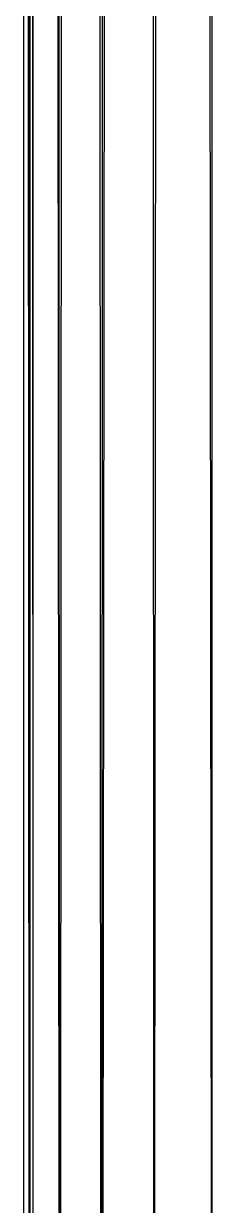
# Model space of a CAD drawing. Header units: inches. Extents: x 17 to 4615, y 5 to 3256.
# Drawn here: x 695.73 to 700.93, y 573.7 to 606.3 of the extents above; entities that cross this region are included whole.
import ezdxf

# ---------------------------------------------------------------- set-up
doc = ezdxf.new("R2010")
doc.units = ezdxf.units.IN
doc.header["$MEASUREMENT"] = 0

msp = doc.modelspace()

# ---------------------------------------------------------------- linework, layer by layer
for p, q in [((696.726, 538.818), (696.58, 1437.969)), ((697.255, 1437.292), (696.726, 538.818)), ((697.255, 1437.292), (697.876, 538.816)), ((698.087, 1436.46), (697.876, 538.816)), ((696.1, 1435.514), (696.726, 538.818)), ((697.876, 538.816), (699.018, 1435.527)), ((699.018, 1435.527), (699.326, 538.815)), ((699.326, 538.815), (699.986, 1434.559)), ((699.986, 1434.559), (700.932, 538.814)), ((700.932, 538.814), (700.932, 1433.612)), ((695.732, 641.94), (695.732, 539.676)), ((695.9, 539.906), (695.85, 641.94)), ((695.9, 539.906), (695.885, 641.94)), ((695.9, 539.906), (695.924, 641.94)), ((695.968, 641.94), (695.987, 539.679)), ((695.987, 539.679), (696, 641.94))]:
    msp.add_line(p, q)

doc.saveas('drawing.dxf')
